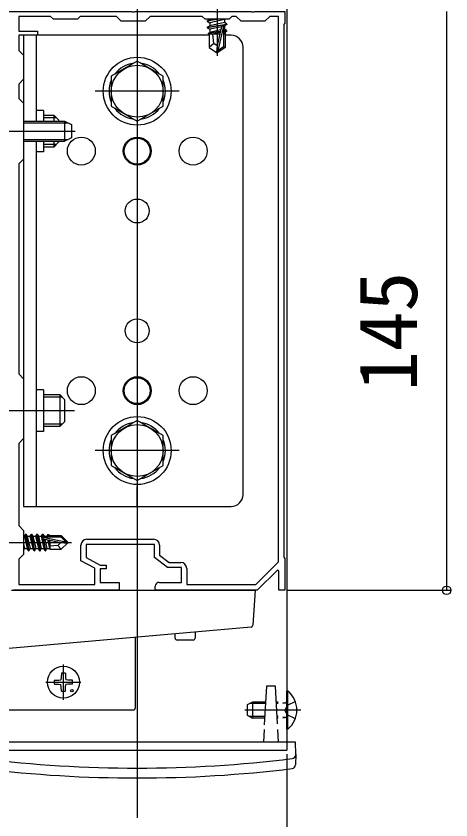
# Model space of a CAD drawing. Units: millimetres, scale not verified. Extents: x -875 to 875, y -1304 to 1296.
# Drawn here: x 569.6 to 678.6, y -891.6 to -690.3 of the extents above; entities that cross this region are included whole.
import ezdxf
from ezdxf.enums import TextEntityAlignment as Align

# ---------------------------------------------------------------- set-up
doc = ezdxf.new("R2010")
doc.units = ezdxf.units.MM
doc.header["$LTSCALE"] = 8
for name, color, linetype in [('0-2_YKK_11', 7, 'Continuous'), ('0-4_YKK_12', 2, 'Continuous'), ('0-5_YKK_13', 4, 'Continuous'), ('0-6_YKK_D', 6, 'Continuous')]:
    doc.layers.add(name, color=color, linetype=linetype)
doc.styles.add('ＭＳ ゴシック', font='')
doc.styles.get('ＭＳ ゴシック').set_extended_font_data('MS Gothic')

msp = doc.modelspace()

# ---------------------------------------------------------------- linework, layer by layer
at = {"layer": '0-2_YKK_11'}
msp.add_line((587.4, -821.3), (604.1, -821.3), dxfattribs=at)
for points in [[(565, -689.1), (598.542, -689.1), (598.725, -689.22), (599.275, -689.22), (599.458, -689.1), (619.542, -689.1), (619.725, -689.22), (620.275, -689.22), (620.458, -689.1), (628.542, -689.1), (628.725, -689.22), (629.275, -689.22), (629.458, -689.1), (637, -689.1), (637, -692.1), (636.7, -692.4)], [(635.4, -826.957), (635.4, -690.4), (633.2, -690.4), (632, -691.6), (626, -691.6), (624.8, -690.4), (623.7, -690.4), (623, -691.1), (617, -691.1), (616.3, -690.4), (603.2, -690.4), (602, -691.6), (596, -691.6), (594.8, -690.4), (585.7, -690.4), (585, -691.1), (579, -691.1), (578.3, -690.4), (570.3, -690.4), (570.3, -694.1), (575, -694.1), (575, -695.1), (570.3, -695.1), (570.3, -698.9), (571.5, -700.1), (571.5, -706.1), (570.3, -707.3), (570.3, -710.9), (571.5, -712.1), (571.5, -726.1), (570.3, -727.3), (570.3, -779.9), (571.5, -781.1), (571.5, -796.1), (570.3, -797.3), (570.3, -817.9), (571.5, -819.1), (571.5, -825.1), (570.3, -826.3), (570.3, -832.6)], [(636.7, -692.4), (636.7, -825.8), (637, -826.1), (637, -834.1), (635.5, -834.1), (635.5, -829.2), (635.132, -829.046), (630, -834.1), (604.5, -834.1), (604.5, -833.1)], [(605.5, -832.1), (611.1, -832.1), (611.1, -828.4), (607.6, -828.4), (604.3, -825.9), (604.3, -822.6), (587.2, -822.6), (587.2, -825.9), (590.7, -827.8), (592.2, -827.8), (592.2, -828.7), (590.7, -828.7), (590.7, -832.1), (595.5, -832.1), (595.5, -834.1), (569, -834.1)], [(570.3, -832.6), (589.4, -832.6), (589.4, -828.573), (585.9, -826.673), (585.9, -822.8)], [(605.6, -822.8), (605.6, -825.254), (608.037, -827.1), (610.9, -827.1)], [(612.4, -828.6), (612.4, -832.6), (629.67, -832.6), (635.4, -826.957)]]:
    msp.add_lwpolyline(points, dxfattribs=at)
for centre, radius, start, end in [((587.4, -822.8), 1.5, 90.00001, 179.99999), ((604.1, -822.8), 1.5, 0.00001, 89.99999), ((610.9, -828.6), 1.5, 0.00001, 89.99999), ((605.5, -833.1), 1, 90.00001, 179.99999)]:
    msp.add_arc(centre, radius, start, end, dxfattribs=at)
at = {"layer": '0-4_YKK_12'}
for p, q in [((600, -237.1), (600, -891.1)), ((637.5, -256.1), (637.5, -874.1)), ((610.5, -709.1), (589.5, -709.1)), ((610.5, -799.1), (589.5, -799.1)), ((562.5, -874.1), (637.5, -874.1))]:
    msp.add_line(p, q, dxfattribs=at)
at = {"layer": '0-5_YKK_13'}
for p, q in [((620, -679.156), (620, -700.229)), ((620.374, -691.1), (617.528, -691.574)), ((617.528, -691.457), (619.668, -691.1)), ((617.528, -691.457), (618.146, -691.1)), ((617.528, -691.457), (617.528, -691.574)), ((617.528, -691.574), (618.176, -691.948)), ((617.528, -693.104), (622.472, -692.281)), ((622.472, -692.398), (617.528, -693.222)), ((621.824, -691.907), (618.176, -692.731)), ((618.176, -691.948), (618.176, -692.731)), ((621.824, -691.124), (621.824, -691.907)), ((622.472, -692.281), (621.824, -691.907)), ((622.472, -692.281), (622.472, -692.398)), ((617.528, -693.104), (618.176, -692.731)), ((617.528, -693.104), (617.528, -693.222)), ((617.528, -693.222), (618.176, -693.596)), ((620.798, -694.117), (617.764, -694.616)), ((617.764, -694.616), (618.176, -694.379)), ((621.065, -692.943), (618.176, -693.596)), ((618.176, -693.596), (618.176, -694.379)), ((620.878, -693.768), (618.176, -694.379)), ((620.727, -694.43), (618.766, -694.811)), ((621.071, -692.92), (620, -697.629)), ((621.581, -692.799), (620.177, -698.976)), ((621.824, -693.555), (621.644, -693.595)), ((622.354, -693.86), (621.648, -693.977)), ((622.354, -694.114), (621.648, -694.251)), ((621.824, -692.772), (621.824, -693.555)), ((622.354, -693.86), (621.824, -693.555)), ((622.001, -694.318), (622.001, -698.171)), ((622.354, -693.86), (622.354, -694.114)), ((571.5, -695.1), (571.5, -813.1)), ((617.999, -695.1), (571.5, -695.1)), ((574.7, -695.1), (574.7, -716.6)), ((600, -695.1), (600, -700.1)), ((617.999, -694.728), (617.764, -694.616)), ((617.999, -694.728), (617.999, -698.171)), ((620.641, -694.811), (617.999, -694.811)), ((622.001, -694.811), (621.648, -694.811)), ((623.5, -695.1), (622.001, -695.1)), ((619.176, -697.165), (617.999, -698.171)), ((617.999, -698.171), (619.823, -699.402)), ((620, -697.629), (619.823, -699.402)), ((620, -697.629), (620, -699.402)), ((622.001, -698.171), (620.177, -699.402)), ((622.001, -698.171), (621.648, -697.983)), ((626.5, -810.1), (626.5, -698.1)), ((619.823, -699.402), (620.177, -699.402)), ((620.177, -698.976), (620.177, -699.402)), ((576.5, -713.9), (574.7, -713.9)), ((576.5, -713.9), (576.5, -716.6)), ((571.5, -716.6), (581.8, -716.6)), ((576.5, -715.1), (579.1, -715.1)), ((579.748, -715.748), (576.5, -715.748)), ((579.1, -715.1), (579.1, -716.6)), ((580.3, -716.3), (579.1, -715.1)), ((580.3, -716.3), (580.3, -716.6)), ((581.8, -716.6), (581.8, -721.6)), ((571.5, -717.033), (582.72, -717.033)), ((556.3, -719.1), (582.8, -719.1)), ((562.996, -719.1), (584.413, -719.1)), ((571.5, -721.167), (582.72, -721.167)), ((571.5, -721.6), (581.8, -721.6)), ((574.7, -721.6), (574.7, -813.1)), ((576.5, -721.6), (576.5, -724.3)), ((579.748, -722.452), (576.5, -722.452)), ((579.1, -721.6), (579.1, -723.1)), ((580.3, -721.9), (579.1, -723.1)), ((580.3, -721.6), (580.3, -721.9)), ((583.5, -720.8), (581.8, -721.6)), ((576.5, -724.3), (574.7, -724.3)), ((579.1, -723.1), (576.5, -723.1)), ((576.5, -783.9), (574.7, -783.9)), ((576.5, -783.9), (576.5, -794.3)), ((576.5, -785.1), (580.6, -785.1)), ((580.6, -785.1), (580.6, -793.1)), ((581.8, -786.3), (580.6, -785.1)), ((581.248, -785.748), (576.5, -785.748)), ((581.8, -786.3), (581.8, -791.9)), ((557.8, -789.1), (584.3, -789.1)), ((581.248, -792.452), (576.5, -792.452)), ((580.6, -793.1), (576.5, -793.1)), ((581.8, -791.9), (580.6, -793.1)), ((576.5, -794.3), (574.7, -794.3)), ((600, -813.1), (600, -808.1)), ((571.5, -813.1), (623.5, -813.1)), ((571.5, -820.55), (571.732, -820.55)), ((572.05, -820), (571.732, -820.55)), ((571.732, -820.55), (572.432, -823.65)), ((572.75, -824.2), (572.05, -820)), ((572.05, -820), (572.15, -820)), ((572.15, -820), (572.85, -824.2)), ((572.468, -820.55), (573.132, -820.55)), ((573.45, -820), (573.132, -820.55)), ((573.132, -820.55), (573.832, -823.65)), ((574.15, -824.2), (573.45, -820)), ((573.45, -820), (573.55, -820)), ((573.55, -820), (574.25, -824.2)), ((573.868, -820.55), (574.532, -820.55)), ((574.85, -820), (574.532, -820.55)), ((574.532, -820.55), (575.232, -823.65)), ((575.55, -824.2), (574.85, -820)), ((574.85, -820), (574.95, -820)), ((574.95, -820), (575.65, -824.2)), ((575.268, -820.55), (575.932, -820.55)), ((576.25, -820), (575.932, -820.55)), ((575.932, -820.55), (576.632, -823.65)), ((576.378, -820.768), (576.25, -820)), ((576.25, -820), (576.35, -820)), ((576.35, -820), (576.469, -820.713)), ((576.377, -820.768), (582.076, -821.95)), ((576.95, -824.2), (576.446, -821.174)), ((576.493, -821.19), (580.878, -822.1)), ((576.548, -820.7), (580.826, -820.7)), ((576.55, -821.202), (577.05, -824.2)), ((576.668, -820.55), (577.332, -820.55)), ((576.828, -821.26), (577.368, -823.65)), ((577.592, -820.1), (577.332, -820.55)), ((577.332, -820.55), (577.367, -820.703)), ((577.592, -820.1), (577.808, -820.1)), ((577.592, -820.1), (577.691, -820.7)), ((577.808, -820.1), (577.981, -820.4)), ((577.808, -820.1), (577.924, -820.7)), ((577.981, -820.4), (580.95, -820.4)), ((578.1, -820.4), (578.1, -820.7)), ((580.826, -820.7), (582.076, -821.95)), ((582.5, -821.95), (580.95, -820.4)), ((562.6, -822.1), (583.5, -822.1)), ((571.418, -822.1), (571.768, -823.65)), ((577.525, -821.405), (578.032, -823.65)), ((577.817, -821.465), (578.1, -823.183)), ((578.084, -821.52), (578.1, -821.604)), ((578.1, -821.524), (578.1, -823.8)), ((580.147, -822.843), (580.95, -823.8)), ((580.878, -822.1), (582.5, -822.1)), ((580.878, -822.1), (582.5, -822.25)), ((582.5, -822.25), (580.95, -823.8)), ((582.076, -821.95), (582.5, -821.95)), ((582.5, -822.25), (582.5, -821.95)), ((571.5, -824.113), (571.768, -823.65)), ((571.768, -823.65), (572.432, -823.65)), ((572.75, -824.2), (572.432, -823.65)), ((572.75, -824.2), (572.85, -824.2)), ((572.85, -824.2), (573.168, -823.65)), ((573.168, -823.65), (573.832, -823.65)), ((574.15, -824.2), (573.832, -823.65)), ((574.15, -824.2), (574.25, -824.2)), ((574.25, -824.2), (574.568, -823.65)), ((574.568, -823.65), (575.232, -823.65)), ((575.55, -824.2), (575.232, -823.65)), ((575.55, -824.2), (575.65, -824.2)), ((575.65, -824.2), (575.968, -823.65)), ((575.968, -823.65), (576.632, -823.65)), ((576.95, -824.2), (576.632, -823.65)), ((576.95, -824.2), (577.05, -824.2)), ((577.05, -824.2), (577.368, -823.65)), ((577.368, -823.65), (578.032, -823.65)), ((578.1, -823.8), (578.032, -823.65)), ((578.1, -823.8), (580.95, -823.8)), ((568.5, -834.1), (629.001, -834.1)), ((629.5, -834.1), (628.964, -842.857)), ((629.001, -834.1), (629.5, -834.1)), ((628.509, -843.325), (562.499, -849.1)), ((609.5, -846.051), (609.5, -844.988)), ((614.5, -844.551), (614.5, -846.051)), ((599.5, -845.863), (599.5, -863.6)), ((614, -846.551), (610, -846.551)), ((581.5, -861.5), (581.5, -852.7)), ((581, -854.855), (580.981, -855.963)), ((582, -854.855), (582.019, -855.963)), ((577.1, -857.1), (585.9, -857.1)), ((579.255, -856.6), (580.363, -856.581)), ((580.363, -856.581), (580.88, -856.48)), ((580.981, -855.963), (580.88, -856.48)), ((582.019, -855.963), (582.12, -856.48)), ((582.637, -856.581), (582.12, -856.48)), ((583.745, -856.6), (582.637, -856.581)), ((579.255, -857.6), (580.363, -857.619)), ((580.363, -857.619), (580.88, -857.72)), ((580.981, -858.237), (580.88, -857.72)), ((581, -859.345), (580.981, -858.237)), ((582, -859.345), (582.019, -858.237)), ((582.019, -858.237), (582.12, -857.72)), ((582.637, -857.619), (582.12, -857.72)), ((583.745, -857.6), (582.637, -857.619)), ((632.339, -858.1), (631.832, -867.756)), ((634.661, -858.1), (632.339, -858.1)), ((635.157, -867.556), (634.661, -858.1)), ((637.5, -868.85), (637.5, -859.35)), ((637.727, -859.35), (637.5, -859.35)), ((637.727, -868.85), (637.727, -859.35)), ((628.9, -862.1), (627.5, -862.8)), ((627.5, -862.8), (627.5, -865.4)), ((632.109, -862.479), (628.142, -862.479)), ((632.129, -862.1), (628.9, -862.1)), ((628.9, -862.1), (628.9, -866.1)), ((635.3, -862.1), (634.871, -862.1)), ((635.3, -862.479), (634.891, -862.479)), ((636.5, -862.171), (636.912, -862.245)), ((636.5, -862.384), (637.115, -862.239)), ((637.593, -862.955), (636.984, -864.1)), ((639.609, -861.95), (637.593, -862.955)), ((599, -864.1), (561.97, -864.1)), ((641, -864.1), (626.946, -864.1)), ((627.5, -865.4), (628.9, -866.1)), ((637.593, -865.245), (636.984, -864.1)), ((639.609, -866.25), (637.593, -865.245)), ((631.939, -865.721), (628.142, -865.721)), ((631.919, -866.1), (628.9, -866.1)), ((635.3, -865.721), (635.061, -865.721)), ((635.3, -866.1), (635.081, -866.1)), ((636.5, -865.816), (637.115, -865.961)), ((636.5, -866.029), (636.912, -865.955)), ((631.77, -868.955), (631.605, -872.1)), ((635.395, -872.1), (635.231, -868.962)), ((637.727, -868.85), (637.5, -868.85)), ((639.648, -872.1), (560.352, -872.1)), ((639.7, -875.1), (639.648, -872.1)), ((639.7, -875.1), (639.653, -877.767))]:
    msp.add_line(p, q, dxfattribs=at)
for points in [[(621.866, -691.1), (621.824, -691.124), (618.176, -691.948)], [(622.472, -692.398), (621.824, -692.772), (621.599, -692.823)], [(621.648, -692.985), (621.648, -697.983), (620.177, -698.976)], [(622.354, -694.114), (621.824, -694.42), (621.648, -694.46)], [(620, -697.755), (619.176, -697.165), (618.941, -694.811)], [(581.8, -716.6), (583.5, -717.4), (583.5, -720.8)], [(572.15, -820), (572.468, -820.55), (573.168, -823.65)], [(573.55, -820), (573.868, -820.55), (574.568, -823.65)], [(574.95, -820), (575.268, -820.55), (575.968, -823.65)], [(576.35, -820), (576.668, -820.55), (576.701, -820.7)], [(580.878, -822.1), (580.147, -822.843), (578.1, -823)]]:
    msp.add_lwpolyline(points, dxfattribs=at)
for points in [[(600, -701.594), (593.5, -705.347), (593.5, -712.853), (600, -716.606), (606.5, -712.853), (606.5, -705.347)], [(600, -791.594), (593.5, -795.347), (593.5, -802.853), (600, -806.606), (606.5, -802.853), (606.5, -795.347)]]:
    msp.add_lwpolyline(points, close=True, dxfattribs=at)
for centre, radius in [((600, -709.1), 8.5), ((600, -709.1), 6.5), ((586, -724.1), 3.5), ((600, -724.1), 3.5), ((614, -724.1), 3.5), ((600, -724.1), 3.25), ((600, -739.1), 3), ((600, -769.1), 3), ((586, -784.1), 3.5), ((600, -784.1), 3.5), ((600, -784.1), 3.25), ((614, -784.1), 3.5), ((600, -799.1), 8.5), ((600, -799.1), 6.5), ((581.5, -857.1), 4), ((583.621, -859.221), 0.3)]:
    msp.add_circle(centre, radius, dxfattribs=at)
for centre, radius, start, end in [((621.356, -692.985), 0.292, 0, 167.19096), ((623.5, -698.1), 3, 0, 90), ((600, -709.1), 7.05, 97.21814, 142.78186), ((600, -709.1), 7.05, 37.21814, 82.78186), ((600, -709.1), 7.05, 157.21814, 202.78186), ((600, -709.1), 7.05, 337.21814, 22.78186), ((600, -709.1), 7.05, 217.21814, 262.78186), ((600, -709.1), 7.05, 277.21814, 322.78186), ((600, -799.1), 7.05, 97.21814, 142.78186), ((600, -799.1), 7.05, 37.21814, 82.78186), ((600, -799.1), 7.05, 157.21814, 202.78186), ((600, -799.1), 7.05, 337.21814, 22.78186), ((600, -799.1), 7.05, 217.21814, 262.78186), ((600, -799.1), 7.05, 277.21814, 322.78186), ((623.5, -810.1), 3, 270, 0), ((576.548, -820.948), 0.248, 90, 257.19096), ((628.465, -842.827), 0.5, 275, 356.5), ((610, -846.051), 0.5, 180, 270), ((614, -846.051), 0.5, 270, 0), ((581.5, -857.1), 2.3, 77.44414, 102.55586), ((581.5, -857.1), 2.3, 167.44414, 192.55586), ((581.5, -857.1), 2.3, 347.44414, 12.55586), ((581.5, -857.1), 2.3, 257.44414, 282.55586), ((633.9, -864.1), 6.1, 308.85935, 51.14065), ((599, -863.6), 0.5, 270, 0), ((637, -861.752), 0.5, 259.90904, 0), ((637, -866.448), 0.5, 0, 100.09096), ((638.697, -875.253), 1, 277.02227, 359), ((600, -561.1), 317.528, 262.97773, 277.02227), ((600, -561.1), 320, 263.0403, 276.9597), ((638.654, -877.749), 1, 276.9597, 359)]:
    msp.add_arc(centre, radius, start, end, dxfattribs=at)
at = {"layer": '0-6_YKK_D'}
for p, q in [((677.5, -689.1), (677.5, -834.1)), ((637.7, -834.1), (678.5, -834.1)), ((637.5, -875.1), (637.5, -1197.1))]:
    msp.add_line(p, q, dxfattribs=at)
msp.add_circle((677.5, -834.1), 1.075, dxfattribs=at)

# ---------------------------------------------------------------- texts
at = {"layer": '0-6_YKK_D', "style": 'ＭＳ ゴシック'}
msp.add_text('145', height=14.66, rotation=90, dxfattribs=at).set_placement((674.5, -784.214), align=Align.BOTTOM_LEFT)

doc.saveas('drawing.dxf')
